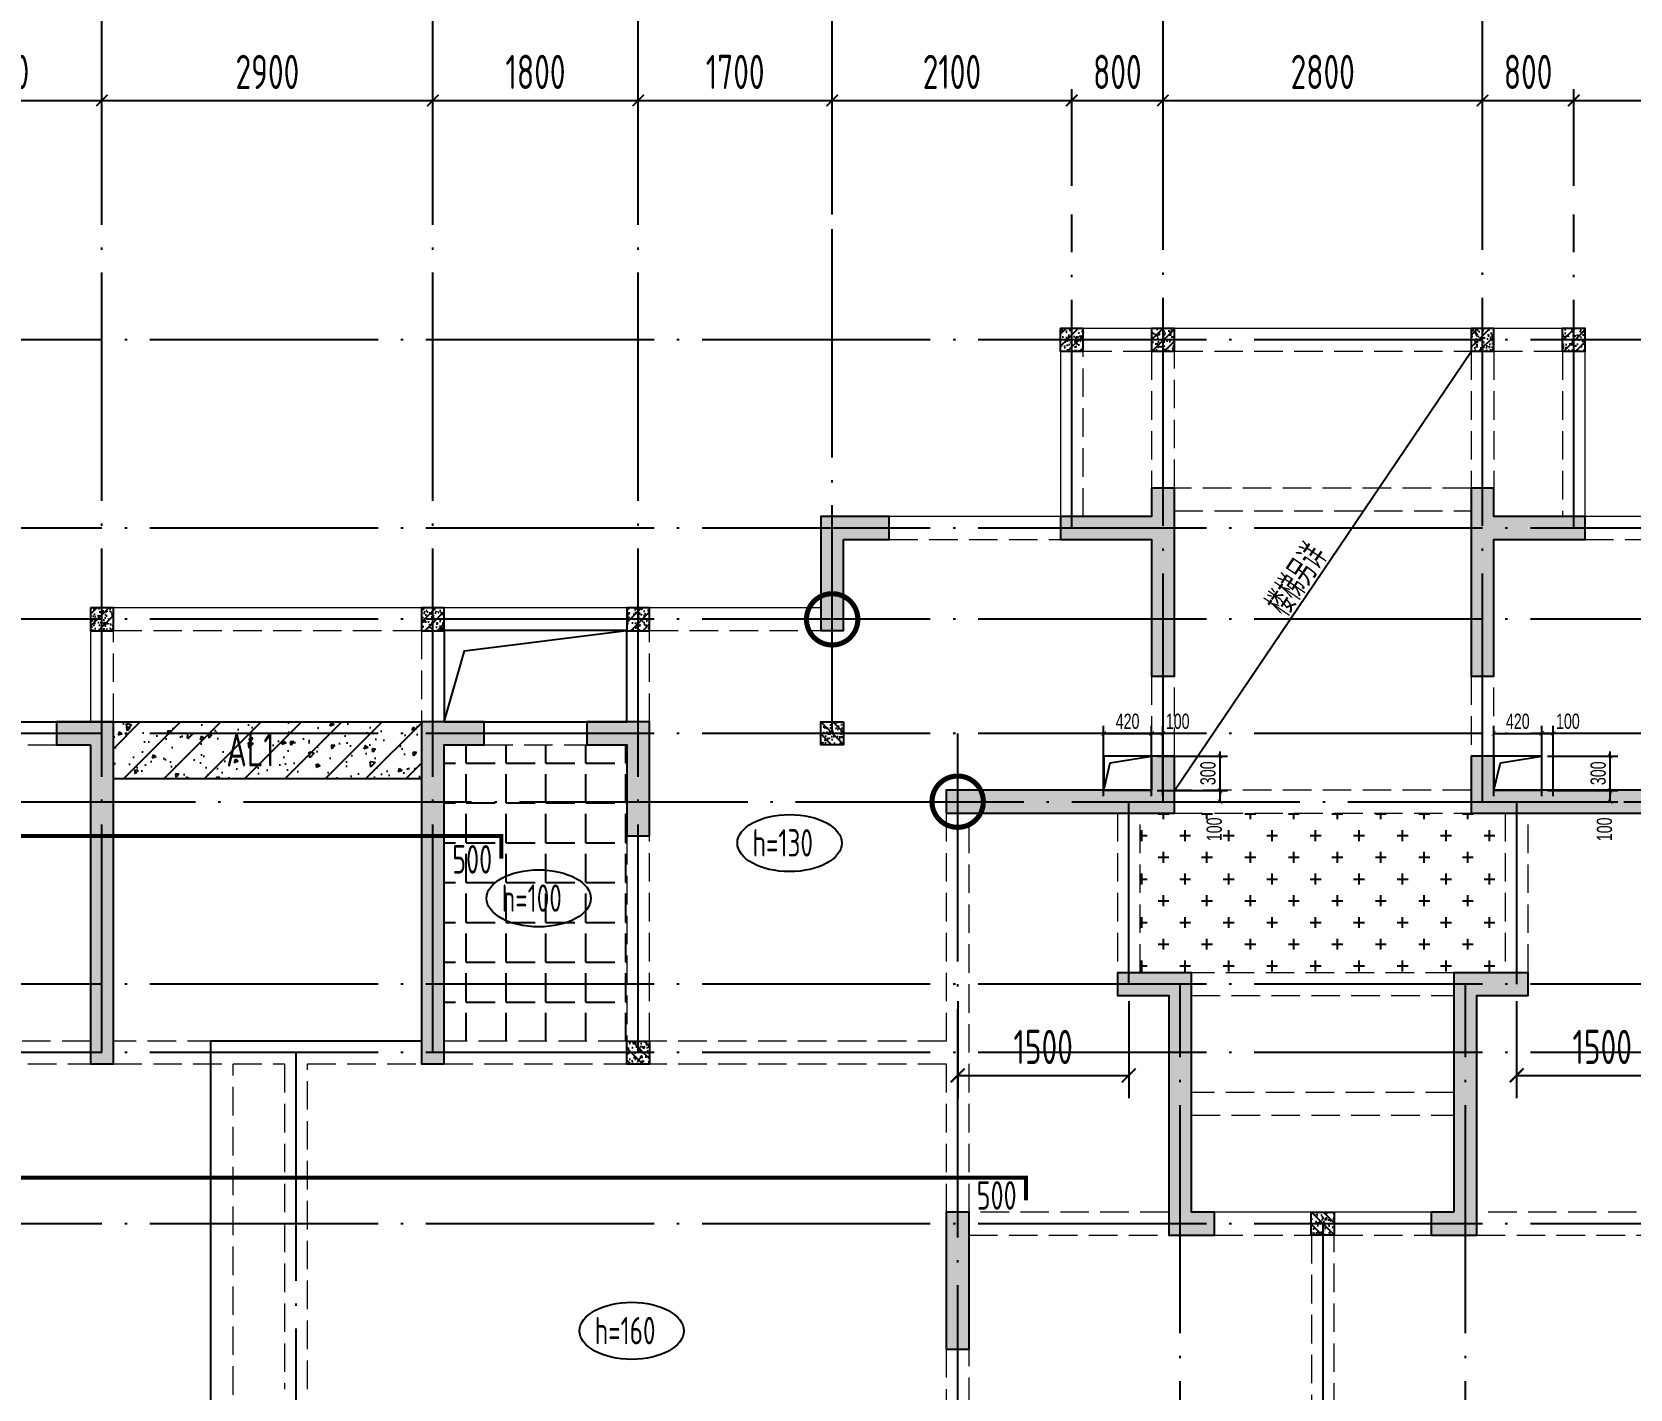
# Model space of a CAD drawing. Extents: x -812054 to 22247, y -644080 to 1003627.
# Drawn here: x -341274 to -327267, y -496056 to -484156 of the extents above; entities that cross this region are included whole.
import ezdxf
from ezdxf.enums import TextEntityAlignment as Align

# ---------------------------------------------------------------- set-up
doc = ezdxf.new("R2010")
doc.units = 0
doc.header["$LTSCALE"] = 1000
for name, pattern in [('DASH', [0.35, 0.25, -0.1]), ('DASHED', [0.75, 0.5, -0.25]), ('DOTE', [2.42, 2, -0.2, 0.02, -0.2])]:
    doc.linetypes.add(name, pattern=pattern)
doc.layers.get('0').update_dxf_attribs({"linetype": 'CONTINUOUS'})
doc.layers.get('DEFPOINTS').update_dxf_attribs({"linetype": 'CONTINUOUS'})
doc.layers.add('+公共字体', color=7, linetype='CONTINUOUS', lineweight=20)
for name, color, linetype in [('A-AXIS', 1, 'CONTINUOUS'), ('A-DOTE', 10, 'DOTE'), ('BEAM', 4, 'DASHED'), ('ROOF', 183, 'CONTINUOUS'), ('S-B板填充', 251, 'CONTINUOUS'), ('S-B板标注', 3, 'CONTINUOUS'), ('S-B板配筋', 6, 'CONTINUOUS'), ('S-B板配筋号', 7, 'CONTINUOUS'), ('S-C承台编号', 6, 'CONTINUOUS'), ('S-D洞口', 4, 'CONTINUOUS'), ('S-D洞口标注', 3, 'CONTINUOUS'), ('S-L主梁线', 4, 'DASH'), ('S-Q墙填充', 252, 'CONTINUOUS'), ('S-Q墙实线', 6, 'CONTINUOUS'), ('S-Q墙标注', 3, 'CONTINUOUS'), ('S-Y一般标注', 3, 'CONTINUOUS'), ('S-构造柱', 212, 'CONTINUOUS'), ('TEXT', 2, 'CONTINUOUS'), ('水平筋标注', 7, 'CONTINUOUS')]:
    doc.layers.add(name, color=color, linetype=linetype)
doc.styles.add('TSSD_DIMENSION', font='Tssdeng.shx', dxfattribs={"width": 0.7, "bigfont": 'tssdchn.shx'})
doc.styles.add('TSSD_REIN', font='tssdeng.shx', dxfattribs={"width": 0.7, "height": 300, "bigfont": 'tssdchn.shx'})
doc.styles.add('结构文字', font='zstxt.shx', dxfattribs={"width": 0.7, "bigfont": 'zshz.shx'})
doc.dimstyles.new('STRUCK', dxfattribs={"dimtxt": 400, "dimasz": 121, "dimexe": 200, "dimexo": 150, "dimgap": 115, "dimtad": 1, "dimdec": 0, "dimdsep": 46, "dimtxsty": '结构文字', "dimblk": 'ARCHTICK', "dimcen": 400, "dimclrd": 3, "dimclre": 3, "dimclrt": 7, "dimadec": 0, "dimazin": 0, "dimtfac": 1, "dimtdec": 0, "dimtix": 1, "dimtmove": 2, "dimatfit": 3, "dimldrblk": '_DIMX', "dimfxl": 1, "dimtolj": 1, "dimtzin": 0, "dimarcsym": 0})
doc.dimstyles.new('STRUCK30', dxfattribs={"dimscale": 0.33333, "dimtxt": 400, "dimasz": 121, "dimexe": 200, "dimexo": 150, "dimgap": 115, "dimtad": 1, "dimdec": 0, "dimdsep": 46, "dimtxsty": '结构文字', "dimblk": 'ARCHTICK', "dimcen": 400, "dimclrd": 3, "dimclre": 3, "dimclrt": 7, "dimadec": 0, "dimazin": 0, "dimtfac": 1, "dimtdec": 0, "dimtix": 1, "dimtmove": 2, "dimatfit": 3, "dimldrblk": '_DIMX', "dimfxl": 1, "dimtolj": 1, "dimtzin": 0, "dimarcsym": 0})
doc.dimstyles.new('TSSD_100_100', dxfattribs={"dimtxt": 300, "dimasz": 100, "dimexe": 100, "dimexo": 250, "dimgap": 100, "dimtad": 1, "dimdec": 0, "dimzin": 0, "dimdsep": 46, "dimtxsty": 'TSSD_DIMENSION', "dimblk": 'ARCHTICK', "dimcen": 0, "dimdle": 100, "dimclrt": 7, "dimadec": 0, "dimazin": 0, "dimtfac": 1, "dimtdec": 0, "dimtix": 1, "dimtmove": 2, "dimatfit": 3, "dimldrblk": 'ARCHTICK', "dimfxl": 1, "dimtolj": 1, "dimtzin": 0, "dimarcsym": 0})

# ---------------------------------------------------------------- blocks, each defined once
blk = doc.blocks.new('_ArchTick')
at = {"color": 0, "linetype": 'ByBlock', "const_width": 0.15}
blk.add_lwpolyline([(-0.5, -0.5), (0.5, 0.5)], dxfattribs=at)
blk = doc.blocks.new('*D148')
at = {"layer": 'DEFPOINTS', "color": 0, "transparency": 16777216}
for p in [(31400, 19250), (29600, 18250), (31400, 18250)]:
    blk.add_point(p, dxfattribs=at)
at = {"layer": 'S-Y一般标注', "color": 0, "lineweight": -2, "transparency": 16777216}
for p, q in [((29600, 18500), (29600, 19350)), ((31400, 18500), (31400, 19350)), ((29500, 19250), (31500, 19250))]:
    blk.add_line(p, q, dxfattribs=at)
at = {"layer": 'S-Y一般标注', "color": 0, "lineweight": -2, "transparency": 16777216, "xscale": 100, "yscale": 100, "zscale": 100, "rotation": 180}
blk.add_blockref('_ArchTick', (29600, 19250), dxfattribs=at)
at = {"layer": 'S-Y一般标注', "color": 0, "lineweight": -2, "transparency": 16777216, "xscale": 100, "yscale": 100, "zscale": 100}
blk.add_blockref('_ArchTick', (31400, 19250), dxfattribs=at)
at = {"layer": 'S-Y一般标注', "color": 7, "transparency": 16777216, "insert": (30500, 19500), "char_height": 300, "attachment_point": 5, "style": 'TSSD_DIMENSION'}
blk.add_mtext('\\A1;1800', dxfattribs=at)
blk = doc.blocks.new('*D149')
at = {"layer": 'DEFPOINTS', "color": 0, "transparency": 16777216}
for p in [(34300, 19250), (31400, 18250), (34300, 18250)]:
    blk.add_point(p, dxfattribs=at)
at = {"layer": 'S-Y一般标注', "color": 0, "lineweight": -2, "transparency": 16777216}
for p, q in [((31400, 18500), (31400, 19350)), ((34300, 18500), (34300, 19350)), ((31300, 19250), (34400, 19250))]:
    blk.add_line(p, q, dxfattribs=at)
at = {"layer": 'S-Y一般标注', "color": 0, "lineweight": -2, "transparency": 16777216, "xscale": 100, "yscale": 100, "zscale": 100, "rotation": 180}
blk.add_blockref('_ArchTick', (31400, 19250), dxfattribs=at)
at = {"layer": 'S-Y一般标注', "color": 0, "lineweight": -2, "transparency": 16777216, "xscale": 100, "yscale": 100, "zscale": 100}
blk.add_blockref('_ArchTick', (34300, 19250), dxfattribs=at)
at = {"layer": 'S-Y一般标注', "color": 7, "transparency": 16777216, "insert": (32850, 19500), "char_height": 300, "attachment_point": 5, "style": 'TSSD_DIMENSION'}
blk.add_mtext('\\A1;2900', dxfattribs=at)
blk = doc.blocks.new('*D150')
at = {"layer": 'DEFPOINTS', "color": 0, "transparency": 16777216}
for p in [(36100, 19250), (34300, 18250), (36100, 18250)]:
    blk.add_point(p, dxfattribs=at)
at = {"layer": 'S-Y一般标注', "color": 0, "lineweight": -2, "transparency": 16777216}
for p, q in [((34300, 18500), (34300, 19350)), ((36100, 18500), (36100, 19350)), ((34200, 19250), (36200, 19250))]:
    blk.add_line(p, q, dxfattribs=at)
at = {"layer": 'S-Y一般标注', "color": 0, "lineweight": -2, "transparency": 16777216, "xscale": 100, "yscale": 100, "zscale": 100, "rotation": 180}
blk.add_blockref('_ArchTick', (34300, 19250), dxfattribs=at)
at = {"layer": 'S-Y一般标注', "color": 0, "lineweight": -2, "transparency": 16777216, "xscale": 100, "yscale": 100, "zscale": 100}
blk.add_blockref('_ArchTick', (36100, 19250), dxfattribs=at)
at = {"layer": 'S-Y一般标注', "color": 7, "transparency": 16777216, "insert": (35200, 19500), "char_height": 300, "attachment_point": 5, "style": 'TSSD_DIMENSION'}
blk.add_mtext('\\A1;1800', dxfattribs=at)
blk = doc.blocks.new('*D151')
at = {"layer": 'DEFPOINTS', "color": 0, "transparency": 16777216}
for p in [(37800, 19250), (36100, 18250), (37800, 18250)]:
    blk.add_point(p, dxfattribs=at)
at = {"layer": 'S-Y一般标注', "color": 0, "lineweight": -2, "transparency": 16777216}
for p, q in [((36100, 18500), (36100, 19350)), ((37800, 18500), (37800, 19350)), ((36000, 19250), (37900, 19250))]:
    blk.add_line(p, q, dxfattribs=at)
at = {"layer": 'S-Y一般标注', "color": 0, "lineweight": -2, "transparency": 16777216, "xscale": 100, "yscale": 100, "zscale": 100, "rotation": 180}
blk.add_blockref('_ArchTick', (36100, 19250), dxfattribs=at)
at = {"layer": 'S-Y一般标注', "color": 0, "lineweight": -2, "transparency": 16777216, "xscale": 100, "yscale": 100, "zscale": 100}
blk.add_blockref('_ArchTick', (37800, 19250), dxfattribs=at)
at = {"layer": 'S-Y一般标注', "color": 7, "transparency": 16777216, "insert": (36950, 19500), "char_height": 300, "attachment_point": 5, "style": 'TSSD_DIMENSION'}
blk.add_mtext('\\A1;1700', dxfattribs=at)
blk = doc.blocks.new('*D152')
at = {"layer": 'DEFPOINTS', "color": 0, "transparency": 16777216}
for p in [(40700, 19250), (39900, 18250), (40700, 18250)]:
    blk.add_point(p, dxfattribs=at)
at = {"layer": 'S-Y一般标注', "color": 0, "lineweight": -2, "transparency": 16777216}
for p, q in [((39900, 18500), (39900, 19350)), ((40700, 18500), (40700, 19350)), ((39800, 19250), (40800, 19250))]:
    blk.add_line(p, q, dxfattribs=at)
at = {"layer": 'S-Y一般标注', "color": 0, "lineweight": -2, "transparency": 16777216, "xscale": 100, "yscale": 100, "zscale": 100, "rotation": 180}
blk.add_blockref('_ArchTick', (39900, 19250), dxfattribs=at)
at = {"layer": 'S-Y一般标注', "color": 0, "lineweight": -2, "transparency": 16777216, "xscale": 100, "yscale": 100, "zscale": 100}
blk.add_blockref('_ArchTick', (40700, 19250), dxfattribs=at)
at = {"layer": 'S-Y一般标注', "color": 7, "transparency": 16777216, "insert": (40300, 19500), "char_height": 300, "attachment_point": 5, "style": 'TSSD_DIMENSION'}
blk.add_mtext('\\A1;800', dxfattribs=at)
blk = doc.blocks.new('*D153')
at = {"layer": 'DEFPOINTS', "color": 0, "transparency": 16777216}
for p in [(43500, 19250), (40700, 18250), (43500, 18250)]:
    blk.add_point(p, dxfattribs=at)
at = {"layer": 'S-Y一般标注', "color": 0, "lineweight": -2, "transparency": 16777216}
for p, q in [((40700, 18500), (40700, 19350)), ((43500, 18500), (43500, 19350)), ((40600, 19250), (43600, 19250))]:
    blk.add_line(p, q, dxfattribs=at)
at = {"layer": 'S-Y一般标注', "color": 0, "lineweight": -2, "transparency": 16777216, "xscale": 100, "yscale": 100, "zscale": 100, "rotation": 180}
blk.add_blockref('_ArchTick', (40700, 19250), dxfattribs=at)
at = {"layer": 'S-Y一般标注', "color": 0, "lineweight": -2, "transparency": 16777216, "xscale": 100, "yscale": 100, "zscale": 100}
blk.add_blockref('_ArchTick', (43500, 19250), dxfattribs=at)
at = {"layer": 'S-Y一般标注', "color": 7, "transparency": 16777216, "insert": (42100, 19500), "char_height": 300, "attachment_point": 5, "style": 'TSSD_DIMENSION'}
blk.add_mtext('\\A1;2800', dxfattribs=at)
blk = doc.blocks.new('*D154')
at = {"layer": 'DEFPOINTS', "color": 0, "transparency": 16777216}
for p in [(46400, 19250), (44300, 18250), (46400, 18250)]:
    blk.add_point(p, dxfattribs=at)
at = {"layer": 'S-Y一般标注', "color": 0, "lineweight": -2, "transparency": 16777216}
for p, q in [((44300, 18500), (44300, 19350)), ((46400, 18500), (46400, 19350)), ((44200, 19250), (46500, 19250))]:
    blk.add_line(p, q, dxfattribs=at)
at = {"layer": 'S-Y一般标注', "color": 0, "lineweight": -2, "transparency": 16777216, "xscale": 100, "yscale": 100, "zscale": 100, "rotation": 180}
blk.add_blockref('_ArchTick', (44300, 19250), dxfattribs=at)
at = {"layer": 'S-Y一般标注', "color": 0, "lineweight": -2, "transparency": 16777216, "xscale": 100, "yscale": 100, "zscale": 100}
blk.add_blockref('_ArchTick', (46400, 19250), dxfattribs=at)
at = {"layer": 'S-Y一般标注', "color": 7, "transparency": 16777216, "insert": (45742, 19500), "char_height": 300, "attachment_point": 5, "style": 'TSSD_DIMENSION'}
blk.add_mtext('\\A1;2100', dxfattribs=at)
blk = doc.blocks.new('*D172')
at = {"layer": 'DEFPOINTS', "color": 0, "transparency": 16777216}
for p in [(39900, 19250), (37800, 18250), (39900, 18250)]:
    blk.add_point(p, dxfattribs=at)
at = {"layer": 'S-Y一般标注', "color": 0, "lineweight": -2, "transparency": 16777216}
for p, q in [((37800, 18500), (37800, 19350)), ((39900, 18500), (39900, 19350)), ((37700, 19250), (40000, 19250))]:
    blk.add_line(p, q, dxfattribs=at)
at = {"layer": 'S-Y一般标注', "color": 0, "lineweight": -2, "transparency": 16777216, "xscale": 100, "yscale": 100, "zscale": 100, "rotation": 180}
blk.add_blockref('_ArchTick', (37800, 19250), dxfattribs=at)
at = {"layer": 'S-Y一般标注', "color": 0, "lineweight": -2, "transparency": 16777216, "xscale": 100, "yscale": 100, "zscale": 100}
blk.add_blockref('_ArchTick', (39900, 19250), dxfattribs=at)
at = {"layer": 'S-Y一般标注', "color": 7, "transparency": 16777216, "insert": (38850, 19500), "char_height": 300, "attachment_point": 5, "style": 'TSSD_DIMENSION'}
blk.add_mtext('\\A1;2100', dxfattribs=at)
blk = doc.blocks.new('*D173')
at = {"layer": 'DEFPOINTS', "color": 0, "transparency": 16777216}
for p in [(44300, 19250), (43500, 18250), (44300, 18250)]:
    blk.add_point(p, dxfattribs=at)
at = {"layer": 'S-Y一般标注', "color": 0, "lineweight": -2, "transparency": 16777216}
for p, q in [((43500, 18500), (43500, 19350)), ((44300, 18500), (44300, 19350)), ((43400, 19250), (44400, 19250))]:
    blk.add_line(p, q, dxfattribs=at)
at = {"layer": 'S-Y一般标注', "color": 0, "lineweight": -2, "transparency": 16777216, "xscale": 100, "yscale": 100, "zscale": 100, "rotation": 180}
blk.add_blockref('_ArchTick', (43500, 19250), dxfattribs=at)
at = {"layer": 'S-Y一般标注', "color": 0, "lineweight": -2, "transparency": 16777216, "xscale": 100, "yscale": 100, "zscale": 100}
blk.add_blockref('_ArchTick', (44300, 19250), dxfattribs=at)
at = {"layer": 'S-Y一般标注', "color": 7, "transparency": 16777216, "insert": (43900, 19500), "char_height": 300, "attachment_point": 5, "style": 'TSSD_DIMENSION'}
blk.add_mtext('\\A1;800', dxfattribs=at)
blk = doc.blocks.new('20210803.22403995')
at = {"layer": '+公共字体', "color": 2, "const_width": 45}
for points in [[(-831038, -168387, 1), (-831038, -167937, 1), (-831038, -168387, -1)], [(-829938, -169986, 1), (-829938, -169536, 1), (-829938, -169986, -1)]]:
    blk.add_lwpolyline(points, format="xyb", dxfattribs=at)
blk = doc.blocks.new('*D278')
at = {"layer": 'DEFPOINTS', "color": 0, "transparency": 16777216}
for p in [(-168339, -56615), (-167739, -56615), (-168339, -56915)]:
    blk.add_point(p, dxfattribs=at)
at = {"layer": 'S-D洞口标注', "color": 3, "lineweight": -2, "transparency": 16777216}
for p, q in [((-167739, -56615), (-167739, -56574)), ((-168289, -56615), (-167672, -56615)), ((-167739, -56915), (-167739, -56615)), ((-168289, -56915), (-167672, -56915)), ((-167739, -56915), (-167739, -56955))]:
    blk.add_line(p, q, dxfattribs=at)
at = {"layer": 'S-D洞口标注', "color": 3, "lineweight": -2, "transparency": 16777216, "xscale": 40.33293, "yscale": 40.33293, "zscale": 40.33293}
for p, rotation in [((-167739, -56615), 270), ((-167739, -56915), 90)]:
    blk.add_blockref('_ArchTick', p, dxfattribs=dict(at, rotation=rotation))
at = {"layer": 'S-D洞口标注', "color": 7, "transparency": 16777216, "insert": (-167844, -56765), "char_height": 133.3, "attachment_point": 5, "rotation": 90, "style": '结构文字'}
blk.add_mtext('\\A1;300', dxfattribs=at)
blk = doc.blocks.new('_DIMX')
blk.add_line((-150, 0), (150, 0))
at = {"const_width": 50}
blk.add_lwpolyline([(-70, -70), (70, 70)], dxfattribs=at)
blk = doc.blocks.new('*D279')
at = {"layer": 'DEFPOINTS', "color": 0, "transparency": 16777216}
for p in [(-168339, -56415), (-168759, -57015), (-168339, -57015)]:
    blk.add_point(p, dxfattribs=at)
at = {"layer": 'S-D洞口标注', "color": 3, "lineweight": -2, "transparency": 16777216}
for p, q in [((-168759, -56965), (-168759, -56349)), ((-168759, -56415), (-168339, -56415)), ((-168339, -56965), (-168339, -56349))]:
    blk.add_line(p, q, dxfattribs=at)
at = {"layer": 'S-D洞口标注', "color": 3, "lineweight": -2, "transparency": 16777216, "xscale": 40.33293, "yscale": 40.33293, "zscale": 40.33293, "rotation": 180}
blk.add_blockref('_ArchTick', (-168759, -56415), dxfattribs=at)
at = {"layer": 'S-D洞口标注', "color": 3, "lineweight": -2, "transparency": 16777216, "xscale": 40.33293, "yscale": 40.33293, "zscale": 40.33293}
blk.add_blockref('_ArchTick', (-168339, -56415), dxfattribs=at)
at = {"layer": 'S-D洞口标注', "color": 7, "transparency": 16777216, "insert": (-168549, -56310), "char_height": 133.3, "attachment_point": 5, "style": '结构文字'}
blk.add_mtext('\\A1;420', dxfattribs=at)
blk = doc.blocks.new('*D280')
at = {"layer": 'DEFPOINTS', "color": 0, "transparency": 16777216}
for p in [(-168239, -56415), (-168339, -57015), (-168239, -57015)]:
    blk.add_point(p, dxfattribs=at)
at = {"layer": 'S-D洞口标注', "color": 3, "lineweight": -2, "transparency": 16777216}
for p, q in [((-168339, -56965), (-168339, -56349)), ((-168339, -56415), (-168239, -56415)), ((-168239, -56965), (-168239, -56349))]:
    blk.add_line(p, q, dxfattribs=at)
at = {"layer": 'S-D洞口标注', "color": 3, "lineweight": -2, "transparency": 16777216, "xscale": 40.33293, "yscale": 40.33293, "zscale": 40.33293, "rotation": 180}
blk.add_blockref('_ArchTick', (-168339, -56415), dxfattribs=at)
at = {"layer": 'S-D洞口标注', "color": 3, "lineweight": -2, "transparency": 16777216, "xscale": 40.33293, "yscale": 40.33293, "zscale": 40.33293}
blk.add_blockref('_ArchTick', (-168239, -56415), dxfattribs=at)
at = {"layer": 'S-D洞口标注', "color": 7, "transparency": 16777216, "insert": (-168110, -56310), "char_height": 133.3, "attachment_point": 5, "style": '结构文字'}
blk.add_mtext('\\A1;100', dxfattribs=at)
blk = doc.blocks.new('*D281')
at = {"layer": 'DEFPOINTS', "color": 0, "transparency": 16777216}
for p in [(-168339, -56915), (-167739, -56915), (-168339, -57015)]:
    blk.add_point(p, dxfattribs=at)
at = {"layer": 'S-D洞口标注', "color": 3, "lineweight": -2, "transparency": 16777216}
for p, q in [((-168289, -56915), (-167672, -56915)), ((-167739, -57015), (-167739, -56915)), ((-168289, -57015), (-167672, -57015))]:
    blk.add_line(p, q, dxfattribs=at)
at = {"layer": 'S-D洞口标注', "color": 3, "lineweight": -2, "transparency": 16777216, "xscale": 40.33293, "yscale": 40.33293, "zscale": 40.33293}
for p, rotation in [((-167739, -56915), 90), ((-167739, -57015), 270)]:
    blk.add_blockref('_ArchTick', p, dxfattribs=dict(at, rotation=rotation))
at = {"layer": 'S-D洞口标注', "color": 7, "transparency": 16777216, "insert": (-167789, -57257), "char_height": 133.3, "attachment_point": 5, "rotation": 90, "style": '结构文字'}
blk.add_mtext('\\A1;100', dxfattribs=at)
blk = doc.blocks.new('*D282')
at = {"layer": 'DEFPOINTS', "color": 0, "transparency": 16777216}
for p in [(-171759, -56615), (-171159, -56615), (-171759, -56915)]:
    blk.add_point(p, dxfattribs=at)
at = {"layer": 'S-D洞口标注', "color": 3, "lineweight": -2, "transparency": 16777216}
for p, q in [((-171159, -56615), (-171159, -56574)), ((-171709, -56615), (-171092, -56615)), ((-171159, -56915), (-171159, -56615)), ((-171709, -56915), (-171092, -56915)), ((-171159, -56915), (-171159, -56955))]:
    blk.add_line(p, q, dxfattribs=at)
at = {"layer": 'S-D洞口标注', "color": 3, "lineweight": -2, "transparency": 16777216, "xscale": 40.33293, "yscale": 40.33293, "zscale": 40.33293}
for p, rotation in [((-171159, -56615), 270), ((-171159, -56915), 90)]:
    blk.add_blockref('_ArchTick', p, dxfattribs=dict(at, rotation=rotation))
at = {"layer": 'S-D洞口标注', "color": 7, "transparency": 16777216, "insert": (-171264, -56765), "char_height": 133.3, "attachment_point": 5, "rotation": 90, "style": '结构文字'}
blk.add_mtext('\\A1;300', dxfattribs=at)
blk = doc.blocks.new('*D283')
at = {"layer": 'DEFPOINTS', "color": 0, "transparency": 16777216}
for p in [(-171759, -56415), (-172179, -57015), (-171759, -57015)]:
    blk.add_point(p, dxfattribs=at)
at = {"layer": 'S-D洞口标注', "color": 3, "lineweight": -2, "transparency": 16777216}
for p, q in [((-172179, -56965), (-172179, -56349)), ((-172179, -56415), (-171759, -56415)), ((-171759, -56965), (-171759, -56349))]:
    blk.add_line(p, q, dxfattribs=at)
at = {"layer": 'S-D洞口标注', "color": 3, "lineweight": -2, "transparency": 16777216, "xscale": 40.33293, "yscale": 40.33293, "zscale": 40.33293, "rotation": 180}
blk.add_blockref('_ArchTick', (-172179, -56415), dxfattribs=at)
at = {"layer": 'S-D洞口标注', "color": 3, "lineweight": -2, "transparency": 16777216, "xscale": 40.33293, "yscale": 40.33293, "zscale": 40.33293}
blk.add_blockref('_ArchTick', (-171759, -56415), dxfattribs=at)
at = {"layer": 'S-D洞口标注', "color": 7, "transparency": 16777216, "insert": (-171969, -56310), "char_height": 133.3, "attachment_point": 5, "style": '结构文字'}
blk.add_mtext('\\A1;420', dxfattribs=at)
blk = doc.blocks.new('*D284')
at = {"layer": 'DEFPOINTS', "color": 0, "transparency": 16777216}
for p in [(-171659, -56415), (-171759, -57015), (-171659, -57015)]:
    blk.add_point(p, dxfattribs=at)
at = {"layer": 'S-D洞口标注', "color": 3, "lineweight": -2, "transparency": 16777216}
for p, q in [((-171759, -56965), (-171759, -56349)), ((-171759, -56415), (-171659, -56415)), ((-171659, -56965), (-171659, -56349))]:
    blk.add_line(p, q, dxfattribs=at)
at = {"layer": 'S-D洞口标注', "color": 3, "lineweight": -2, "transparency": 16777216, "xscale": 40.33293, "yscale": 40.33293, "zscale": 40.33293, "rotation": 180}
blk.add_blockref('_ArchTick', (-171759, -56415), dxfattribs=at)
at = {"layer": 'S-D洞口标注', "color": 3, "lineweight": -2, "transparency": 16777216, "xscale": 40.33293, "yscale": 40.33293, "zscale": 40.33293}
blk.add_blockref('_ArchTick', (-171659, -56415), dxfattribs=at)
at = {"layer": 'S-D洞口标注', "color": 7, "transparency": 16777216, "insert": (-171530, -56310), "char_height": 133.3, "attachment_point": 5, "style": '结构文字'}
blk.add_mtext('\\A1;100', dxfattribs=at)
blk = doc.blocks.new('*D285')
at = {"layer": 'DEFPOINTS', "color": 0, "transparency": 16777216}
for p in [(-171759, -56915), (-171159, -56915), (-171759, -57015)]:
    blk.add_point(p, dxfattribs=at)
at = {"layer": 'S-D洞口标注', "color": 3, "lineweight": -2, "transparency": 16777216}
for p, q in [((-171709, -56915), (-171092, -56915)), ((-171159, -57015), (-171159, -56915)), ((-171709, -57015), (-171092, -57015))]:
    blk.add_line(p, q, dxfattribs=at)
at = {"layer": 'S-D洞口标注', "color": 3, "lineweight": -2, "transparency": 16777216, "xscale": 40.33293, "yscale": 40.33293, "zscale": 40.33293}
for p, rotation in [((-171159, -56915), 90), ((-171159, -57015), 270)]:
    blk.add_blockref('_ArchTick', p, dxfattribs=dict(at, rotation=rotation))
at = {"layer": 'S-D洞口标注', "color": 7, "transparency": 16777216, "insert": (-171209, -57257), "char_height": 133.3, "attachment_point": 5, "rotation": 90, "style": '结构文字'}
blk.add_mtext('\\A1;100', dxfattribs=at)
blk = doc.blocks.new('20210807.15312078')
at = {"layer": 'S-Q墙填充'}
h = blk.add_hatch(color=252, dxfattribs=at)
h.dxf.hatch_style = 1
h.paths.add_polyline_path([(97216, 67840), (97216, 68190), (97016, 68190), (97016, 67940), (96216, 67940), (96216, 67740), (97016, 67740), (97016, 66540), (97216, 66540)])
h = blk.add_hatch(color=252, dxfattribs=at)
h.dxf.hatch_style = 1
h.paths.add_polyline_path([(99816, 67840), (99816, 66540), (100016, 66540), (100016, 67740), (100815, 67740), (100815, 67940), (100016, 67940), (100016, 68190), (99816, 68190)])
h = blk.add_hatch(color=252, dxfattribs=at)
h.dxf.hatch_style = 1
h.paths.add_polyline_path([(94316, 67740), (94716, 67740), (94716, 67940), (94116, 67940), (94116, 66940), (94316, 66940)])
h = blk.add_hatch(color=252, dxfattribs=at)
h.dxf.hatch_style = 1
h.paths.add_polyline_path([(87716, 65940), (87716, 63140), (87916, 63140), (87916, 66140), (87416, 66140), (87416, 65940)])
h = blk.add_hatch(color=252, dxfattribs=at)
h.dxf.hatch_style = 1
h.paths.add_polyline_path([(90616, 66140), (90616, 63140), (90816, 63140), (90816, 65940), (91166, 65940), (91166, 66140)])
h = blk.add_hatch(color=252, dxfattribs=at)
h.dxf.hatch_style = 1
h.paths.add_polyline_path([(92066, 65940), (92416, 65940), (92416, 65140), (92616, 65140), (92616, 66140), (92066, 66140)])
h = blk.add_hatch(color=252, dxfattribs=at)
h.dxf.hatch_style = 1
h.paths.add_polyline_path([(95216, 65340), (96816, 65340), (97216, 65340), (97216, 65840), (97016, 65840), (97016, 65540), (96816, 65540), (95216, 65540)])
h = blk.add_hatch(color=252, dxfattribs=at)
h.dxf.hatch_style = 1
h.paths.add_polyline_path([(100016, 65540), (100016, 65840), (99816, 65840), (99816, 65340), (100216, 65340), (101816, 65340), (101816, 65540), (100216, 65540)])
h = blk.add_hatch(color=252, dxfattribs=at)
h.dxf.hatch_style = 1
h.paths.add_polyline_path([(97366, 63940), (96716, 63940), (96716, 63740), (97166, 63740), (97166, 61640), (97566, 61640), (97566, 61840), (97366, 61840)])
h = blk.add_hatch(color=252, dxfattribs=at)
h.dxf.hatch_style = 1
h.paths.add_polyline_path([(99666, 61840), (99466, 61840), (99466, 61640), (99866, 61640), (99866, 63740), (100316, 63740), (100316, 63940), (99666, 63940)])
h = blk.add_hatch(color=252, dxfattribs=at)
h.dxf.hatch_style = 1
h.paths.add_polyline_path([(95416, 60640), (95416, 61840), (95216, 61840), (95216, 60640)])
at = {"layer": 'S-D洞口', "color": 5}
blk.add_lwpolyline([(90816, 66140), (92416, 66140), (92416, 66940), (90816, 66940), (90816, 66140), (90993, 66762), (92416, 66940)], dxfattribs=at)
at = {"layer": 'S-L主梁线', "linetype": 'ByBlock', "lineweight": 18}
for p, q in [((96216, 69590), (96216, 67940)), ((97116, 69590), (96216, 69590)), ((99916, 69590), (97116, 69590)), ((100816, 69590), (99916, 69590)), ((100816, 67940), (100816, 69590)), ((96216, 67940), (94716, 67940)), ((102316, 67940), (100816, 67940)), ((87716, 67140), (87716, 66140)), ((90716, 67140), (87716, 67140)), ((92516, 67140), (90716, 67140)), ((94116, 67140), (92516, 67140)), ((90816, 66940), (92416, 66940)), ((90816, 66140), (90816, 66940)), ((92416, 66940), (92416, 66140)), ((87416, 66140), (86016, 66140)), ((92066, 66140), (91166, 66140)), ((98516, 61840), (97566, 61840)), ((99466, 61840), (98516, 61840))]:
    blk.add_line(p, q, dxfattribs=at)
at = {"layer": 'S-L主梁线', "linetype": 'DASH', "lineweight": 18}
for p, q in [((96416, 69390), (97016, 69390)), ((96416, 67940), (96416, 69390)), ((97016, 69390), (97016, 68190)), ((97216, 69390), (99816, 69390)), ((97216, 68190), (97216, 69390)), ((99816, 69390), (99816, 68190)), ((100015, 69390), (100016, 68190)), ((100016, 69390), (100616, 69390)), ((100616, 69390), (100616, 67940)), ((99815, 68190), (97216, 68190)), ((97216, 67990), (99816, 67990)), ((94716, 67740), (96216, 67740)), ((100815, 67740), (102316, 67740)), ((87916, 66940), (90616, 66940)), ((87916, 66140), (87916, 66940)), ((90616, 66940), (90616, 66140)), ((92616, 66940), (94116, 66940)), ((92616, 66140), (92616, 66940)), ((97016, 66540), (97016, 65840)), ((97216, 65840), (97216, 66540)), ((99816, 66540), (99816, 65840)), ((100016, 65840), (100016, 66540)), ((86116, 65940), (87416, 65940)), ((91166, 65940), (92066, 65940)), ((99816, 65540), (97216, 65540)), ((95216, 65340), (95216, 63340)), ((95416, 63240), (95416, 65340)), ((96716, 65340), (96716, 63940)), ((96916, 63940), (96916, 65340)), ((97216, 65340), (99816, 65340)), ((100116, 65340), (100116, 63940)), ((100316, 63940), (100316, 65340)), ((92416, 65140), (92416, 63340)), ((92616, 63340), (92616, 65140)), ((99666, 63940), (97366, 63940)), ((97366, 63740), (99666, 63740)), ((87716, 63340), (86116, 63340)), ((89516, 63340), (87916, 63340)), ((90616, 63340), (89516, 63340)), ((92416, 63340), (90816, 63340)), ((95216, 63340), (92616, 63340)), ((95416, 61840), (95416, 63240)), ((86116, 63140), (87716, 63140)), ((87916, 63140), (89416, 63140)), ((89416, 63140), (89416, 60290)), ((89616, 63140), (90616, 63140)), ((89616, 60290), (89616, 63140)), ((90816, 63140), (92516, 63140)), ((92516, 63140), (95216, 63140)), ((95216, 63140), (95216, 61840)), ((99666, 62890), (97366, 62890)), ((97366, 62690), (99666, 62690)), ((97166, 61840), (95416, 61840)), ((101616, 61840), (99866, 61840)), ((95416, 61640), (97166, 61640)), ((97566, 61640), (98416, 61640)), ((98416, 61640), (98416, 57640)), ((98616, 57640), (98616, 61640)), ((98616, 61640), (99466, 61640)), ((99866, 61640), (101616, 61640)), ((95216, 60640), (95216, 59090)), ((95416, 59090), (95416, 60640))]:
    blk.add_line(p, q, dxfattribs=at)
for points in [[(88766, 58839), (88766, 63139)], [(88966, 58839), (88966, 63139)]]:
    blk.add_lwpolyline(points, dxfattribs=at)
at = {"layer": 'S-Q墙实线'}
blk.add_lwpolyline([(97216, 67840), (97216, 68190), (97016, 68190), (97016, 67940), (96216, 67940), (96216, 67740), (97016, 67740), (97016, 66540), (97216, 66540), (97216, 67840)], dxfattribs=at)
for points in [[(99816, 67840), (99816, 66540), (100016, 66540), (100016, 67740), (100815, 67740), (100815, 67940), (100016, 67940), (100016, 68190), (99816, 68190)], [(94316, 67740), (94716, 67740), (94716, 67940), (94116, 67940), (94116, 66940), (94316, 66940)], [(87716, 65940), (87716, 63140), (87916, 63140), (87916, 66140), (87416, 66140), (87416, 65940)], [(90616, 66140), (90616, 63140), (90816, 63140), (90816, 65940), (91166, 65940), (91166, 66140)], [(92066, 65940), (92416, 65940), (92416, 65140), (92616, 65140), (92616, 66140), (92066, 66140)], [(95216, 65340), (96816, 65340), (97216, 65340), (97216, 65840), (97016, 65840), (97016, 65540), (96816, 65540), (95216, 65540)], [(100016, 65540), (100016, 65840), (99816, 65840), (99816, 65340), (100216, 65340), (101816, 65340), (101816, 65540), (100216, 65540)], [(97366, 63940), (96716, 63940), (96716, 63740), (97166, 63740), (97166, 61640), (97566, 61640), (97566, 61840), (97366, 61840)], [(99666, 61840), (99466, 61840), (99466, 61640), (99866, 61640), (99866, 63740), (100316, 63740), (100316, 63940), (99666, 63940)], [(95416, 60640), (95416, 61840), (95216, 61840), (95216, 60640)]]:
    blk.add_lwpolyline(points, close=True, dxfattribs=at)
blk = doc.blocks.new('20210730.02141516')
at = {"layer": 'S-构造柱'}
h = blk.add_hatch(dxfattribs=at)
h.set_pattern_fill('ARMORED', color=256, scale=15, angle=-90, style=0)
h.set_pattern_definition([(320, (-154189.41, 3278673.45), (-9.4128202, -107.5890274), [11.25, -123.75]), (265, (-154189.41, 3278673.45), (112.82882, 20.8127), [9, -99]), (10.4514, (-154190.19, 3278664.49), (103.4159313, -86.7764073), [9.5610285, -105.1713168]), (316.1842, (-154159.41, 3278673.45), (-24.827852, -160.0861573), [16.875, -185.625]), (6.6356, (-154161.48, 3278660.11), (146.117681, -140.199406), [14.341543, -157.75695]), (261.1842, (-154159.41, 3278673.45), (146.11779, -140.199292), [13.5, -148.5]), (291, (-154166.91, 3278658.45), (-60.3928336, -89.5360578), [11.25, -123.75]), (236, (-154166.91, 3278658.45), (108.7725068, -36.4972998), [9, -99]), (341.4514, (-154171.94, 3278650.99), (48.3795745, -126.0333943), [9.5610285, -105.1713168]), (307.5, (-154189.41, 3278673.454), (49.93407807, -1.8239783), [0, -97.8, 0, -100.5, 0, -99.375]), (277.5, (-154189.41, 3278673.454), (59.1617568, -39.4604306), [0, -57.3, 0, -95.55, 0, -37.875]), (237.5, (-154189.41, 3278706.904), (-3.38323076, -80.07336543), [0, -37.5, 0, -117, 0, -155.25]), (227.5, (-154189.41, 3278721.904), (15.0157473, -87.4779254), [0, -48.75, 0, -77.7, 0, -110.25]), (315, (-154189.41, 3278673.454), (53.0330086, 53.0330086), [])])
h.paths.add_polyline_path([(200, 200), (200, 0), (0, 0), (0, 200)])
blk.add_lwpolyline([(200, 200), (200, 0), (0, 0), (0, 200)], close=True, dxfattribs=at)
blk = doc.blocks.new('*D316')
at = {"layer": 'DEFPOINTS', "color": 0, "transparency": 16777216}
for p in [(-180458, 207289), (-178959, 207289), (-178959, 206489)]:
    blk.add_point(p, dxfattribs=at)
at = {"layer": 'S-Q墙标注', "color": 3, "lineweight": -2, "transparency": 16777216}
for p, q in [((-180458, 207139), (-180458, 206289)), ((-178959, 207139), (-178959, 206289)), ((-180458, 206489), (-178959, 206489))]:
    blk.add_line(p, q, dxfattribs=at)
at = {"layer": 'S-Q墙标注', "color": 3, "lineweight": -2, "transparency": 16777216, "xscale": 121, "yscale": 121, "zscale": 121, "rotation": 180}
blk.add_blockref('_ArchTick', (-180458, 206489), dxfattribs=at)
at = {"layer": 'S-Q墙标注', "color": 3, "lineweight": -2, "transparency": 16777216, "xscale": 121, "yscale": 121, "zscale": 121}
blk.add_blockref('_ArchTick', (-178959, 206489), dxfattribs=at)
at = {"layer": 'S-Q墙标注', "color": 7, "transparency": 16777216, "insert": (-179709, 206739), "char_height": 300, "attachment_point": 5, "style": 'TSSD_REIN'}
blk.add_mtext('\\A1;1500', dxfattribs=at)
blk = doc.blocks.new('*D317')
at = {"layer": 'DEFPOINTS', "color": 0, "transparency": 16777216}
for p in [(-175559, 207289), (-174059, 207289), (-174059, 206489)]:
    blk.add_point(p, dxfattribs=at)
at = {"layer": 'S-Q墙标注', "color": 3, "lineweight": -2, "transparency": 16777216}
for p, q in [((-175559, 207139), (-175559, 206289)), ((-174059, 207139), (-174059, 206289)), ((-175559, 206489), (-174059, 206489))]:
    blk.add_line(p, q, dxfattribs=at)
at = {"layer": 'S-Q墙标注', "color": 3, "lineweight": -2, "transparency": 16777216, "xscale": 121, "yscale": 121, "zscale": 121, "rotation": 180}
blk.add_blockref('_ArchTick', (-175559, 206489), dxfattribs=at)
at = {"layer": 'S-Q墙标注', "color": 3, "lineweight": -2, "transparency": 16777216, "xscale": 121, "yscale": 121, "zscale": 121}
blk.add_blockref('_ArchTick', (-174059, 206489), dxfattribs=at)
at = {"layer": 'S-Q墙标注', "color": 7, "transparency": 16777216, "insert": (-174809, 206739), "char_height": 300, "attachment_point": 5, "style": 'TSSD_REIN'}
blk.add_mtext('\\A1;1500', dxfattribs=at)
blk = doc.blocks.new('20210726.16395156')
at = {"layer": 'A-AXIS'}
for p, q in [((31400, 18249.9), (31400, 21049.9)), ((34300, 18249.9), (34300, 21049.9)), ((36100, 18249.9), (36100, 21049.9)), ((37800, 18249.9), (37800, 21049.9)), ((40700, 18249.9), (40700, 21049.9)), ((43500, 18249.9), (43500, 21049.9))]:
    blk.add_line(p, q, dxfattribs=at)
at = {"layer": 'A-DOTE'}
for p, q in [((31400, 10900), (31400, 18249.9)), ((34300, 10900), (34300, 18249.9)), ((36100, 10900), (36100, 18249.9)), ((37800, 13700), (37800, 18249.9)), ((39900, 15500), (39900, 18249.9)), ((40700, 13100.3), (40700, 18249.9)), ((43500, 13100.3), (43500, 18249.9)), ((44300, 15500), (44300, 18249.9)), ((55600, 17150), (3600, 17150)), ((55600, 15500), (3600, 15500)), ((55600, 14700), (3600, 14700)), ((55600, 13700), (3600, 13700)), ((38900.2, 13700), (38900, 3600)), ((3600, 13100.3), (55600, 13100.3)), ((40400, 11500), (40400, 13100)), ((43800, 11500), (43800, 13100)), ((55600, 11500), (3600, 11500)), ((40850, 3600.2), (40850, 11500)), ((43350, 3600.2), (43350, 11500)), ((55600, 10900), (3600, 10900)), ((33100, 10900), (33100, 3600)), ((55600, 9400), (3600, 9400)), ((42100, 9400), (42100, 3600))]:
    blk.add_line(p, q, dxfattribs=at)
at = {"layer": 'S-Y一般标注'}
for base, p1, p2, picture, middle in [((31400, 19249.9), (29600, 18249.9), (31400, 18249.9), '*D148', (30500, 19499.9)), ((34300, 19249.9), (31400, 18249.9), (34300, 18249.9), '*D149', (32850, 19499.9)), ((36100, 19249.9), (34300, 18249.9), (36100, 18249.9), '*D150', (35200, 19499.9)), ((37800, 19249.9), (36100, 18249.9), (37800, 18249.9), '*D151', (36950, 19499.9)), ((39900, 19249.9), (37800, 18249.9), (39900, 18249.9), '*D172', (38850, 19499.9)), ((40700, 19249.9), (39900, 18249.9), (40700, 18249.9), '*D152', (40300, 19499.9)), ((43500, 19249.9), (40700, 18249.9), (43500, 18249.9), '*D153', (42100, 19499.9)), ((44300, 19249.9), (43500, 18249.9), (44300, 18249.9), '*D173', (43900, 19499.9))]:
    dim = blk.add_linear_dim(base=base, p1=p1, p2=p2, dimstyle='TSSD_100_100', dxfattribs=at)
    dim.commit()
    dim.dimension.update_dxf_attribs({"geometry": picture, "text_midpoint": middle})
dim = blk.add_linear_dim(base=(46400, 19249.9), p1=(44300, 18249.9), p2=(46400, 18249.9), dimstyle='TSSD_100_100', dxfattribs=at)
dim.commit()
dim.dimension.update_dxf_attribs({"geometry": '*D154', "text_midpoint": (45741.9, 19499.9), "dimtype": 160})
blk = doc.blocks.new('20210807.16180653')
at = {"layer": 'S-D洞口', "color": 5}
for points in [[(85935.8, 57292.6), (86355.8, 57292.6), (86355.8, 57592.6), (85935.8, 57592.6), (85935.8, 57292.6), (85994.1, 57534.2), (86355.8, 57592.6)], [(89355.8, 57292.6), (89775.8, 57292.6), (89775.8, 57592.6), (89355.8, 57592.6), (89355.8, 57292.6), (89414.1, 57534.2), (89775.8, 57592.6)]]:
    blk.add_lwpolyline(points, dxfattribs=at)
at = {"layer": 'S-D洞口标注'}
for base, p1, p2, picture, middle in [((86355.8, 57792), (85935.8, 57192), (86355.8, 57192.6), '*D283', (86145.8, 57897)), ((89775.8, 57792), (89355.8, 57192), (89775.8, 57192.6), '*D279', (89565.8, 57897))]:
    dim = blk.add_linear_dim(base=base, p1=p1, p2=p2, dimstyle='STRUCK30', dxfattribs=at)
    dim.commit()
    dim.dimension.update_dxf_attribs({"geometry": picture, "text_midpoint": middle, "insert": (258114.4, 114207.2)})
for base, p1, p2, picture, middle in [((86455.8, 57792), (86355.8, 57192.6), (86455.8, 57192.6), '*D284', (86584.7, 57897)), ((89875.8, 57792), (89775.8, 57192.6), (89875.8, 57192.6), '*D280', (90004.7, 57897))]:
    dim = blk.add_linear_dim(base=base, p1=p1, p2=p2, dimstyle='STRUCK30', dxfattribs=at)
    dim.commit()
    dim.dimension.update_dxf_attribs({"geometry": picture, "text_midpoint": middle, "dimtype": 128, "insert": (258114.4, 114207.2)})
for base, p1, p2, picture, middle in [((86955.8, 57592.6), (86355.8, 57292.6), (86355.8, 57592.6), '*D282', (86850.8, 57442.6)), ((90375.8, 57592.6), (89775.8, 57292.6), (89775.8, 57592.6), '*D278', (90270.8, 57442.6))]:
    dim = blk.add_linear_dim(base=base, p1=p1, p2=p2, angle=90, dimstyle='STRUCK30', dxfattribs=at)
    dim.commit()
    dim.dimension.update_dxf_attribs({"geometry": picture, "text_midpoint": middle, "insert": (258114.4, 114207.2)})
for base, p1, p2, picture, middle in [((86955.8, 57292.6), (86355.8, 57192.6), (86355.8, 57292.6), '*D285', (86905.8, 56950.7)), ((90375.8, 57292.6), (89775.8, 57192.6), (89775.8, 57292.6), '*D281', (90325.8, 56950.7))]:
    dim = blk.add_linear_dim(base=base, p1=p1, p2=p2, angle=90, dimstyle='STRUCK30', dxfattribs=at)
    dim.commit()
    dim.dimension.update_dxf_attribs({"geometry": picture, "text_midpoint": middle, "dimtype": 128, "insert": (258114.4, 114207.2)})
blk = doc.blocks.new('20210810.19131159')
at = {"layer": 'S-Q墙标注'}
for base, p1, p2, picture, middle in [((123507.3, 59573.8), (122007.5, 60373.8), (123507.3, 60373.8), '*D316', (122757.4, 59823.8)), ((128407.2, 59573.8), (126907.3, 60373.8), (128407.2, 60373.8), '*D317', (127657.2, 59823.8))]:
    dim = blk.add_linear_dim(base=base, p1=p1, p2=p2, dimstyle='STRUCK', override={"dimtxt": 300, "dimgap": 100, "dimtxsty": 'TSSD_REIN'}, dxfattribs=at)
    dim.commit()
    dim.dimension.update_dxf_attribs({"geometry": picture, "text_midpoint": middle, "insert": (302465.9, -146915)})

msp = doc.modelspace()

# ---------------------------------------------------------------- hatches: boundary and pattern name
at = {"layer": 'BEAM', "linetype": 'ByBlock'}
h = msp.add_hatch(dxfattribs=at)
h.set_pattern_fill('ARMORED', color=252, scale=50, angle=180, style=0)
h.set_pattern_definition([(230, (-558331.82, 1423714.98), (-358.63009, 31.376067), [37.5, -412.5]), (175, (-558331.82, 1423715), (69.37567, -376.09607), [30, -330]), (280.4514, (-558361.7, 1423717.6), (-289.25469, -344.71977), [31.870095, -350.571056]), (226.1842, (-558331.8, 1423615), (-533.62052, 82.75951), [56.25, -618.75]), (276.6356, (-558376.3, 1423621.9), (-467.33135, -487.05894), [47.80514, -525.8565]), (171.1842, (-558331.8, 1423615), (-467.33097, -487.0593), [45, -495]), (201, (-558381.82, 1423639.98), (-298.453526, 201.309445), [37.5, -412.5]), (146, (-558381.82, 1423640), (-121.657666, -362.57502), [30, -330]), (251.4514, (-558406.7, 1423656.76), (-420.111314, -161.26525), [31.870095, -350.571056]), (217.5, (-558331.82, 1423714.98), (-6.079928, -166.446927), [0, -326, 0, -335, 0, -331.25]), (187.5, (-558331.82, 1423714.98), (-131.534769, -197.205856), [0, -191, 0, -318.5, 0, -126.25]), (147.5, (-558220.32, 1423714.98), (-266.911218, 11.277436), [0, -125, 0, -390, 0, -517.5]), (137.5, (-558170.32, 1423714.98), (-291.593085, -50.05249), [0, -162.5, 0, -259, 0, -367.5]), (225, (-558331.82, 1423714.98), (176.776695, -176.776695), [])])
h.paths.add_polyline_path([(-337860.69, -490706.32), (-340560.69, -490706.32), (-340560.69, -490206.32), (-337860.69, -490206.32)])
at = {"layer": 'S-B板填充'}
h = msp.add_hatch(dxfattribs=at)
h.set_pattern_fill('ANGLE', color=252, scale=50, style=0)
h.set_pattern_definition([(0, (-240026.76, -638650.15), (0, 349.25), [254, -95.25]), (90, (-240026.76, -638650.15), (-349.25, 2e-14), [254, -95.25])])
h.paths.add_polyline_path([(-337660.7, -490406.28), (-336060.69, -490406.28), (-336060.69, -493006.28), (-337660.7, -493006.28)])
h = msp.add_hatch(dxfattribs=at)
h.set_pattern_fill('CROSS', color=252, scale=30, style=0)
h.set_pattern_definition([(0, (-244726.75, -638650.15), (190.5, 190.5), [95.25, -285.75]), (90, (-244679.12, -638697.77), (-190.5, 190.5), [95.25, -285.75])])
h.paths.add_polyline_path([(-331560.75, -491006.01), (-328360.81, -491006.01), (-328360.81, -492406.28), (-331560.75, -492406.28)])

# ---------------------------------------------------------------- linework, layer by layer
at = {"layer": 'BEAM', "linetype": 'ByBlock'}
msp.add_lwpolyline([(-337860.69, -490706.32), (-340560.69, -490706.32), (-340560.69, -490206.32), (-337860.69, -490206.32)], close=True, dxfattribs=at)
at = {"layer": 'S-B板标注'}
for centre in [(-334633.77, -491268.64), (-336832.23, -491753.2), (-336017.36, -495545.66)]:
    msp.add_ellipse(centre, major_axis=(-457.33, 0), ratio=0.54724159, dxfattribs=at)
at = {"layer": 'S-B板配筋', "lineweight": 35, "const_width": 35}
for points in [[(-347760.7, -491406.28), (-347760.7, -491206.28), (-337160.69, -491206.28), (-337160.69, -491406.28)], [(-352360.7, -494401.33), (-352360.7, -494201.33), (-332560.68, -494201.33), (-332560.68, -494401.33)]]:
    msp.add_lwpolyline(points, dxfattribs=at)
at = {"layer": 'S-B板配筋号', "color": 1}
msp.add_lwpolyline([(-331260.24, -490807.77), (-328660.73, -486958.04)], dxfattribs=at)
at = {"layer": '水平筋标注'}
msp.add_lwpolyline([(-347060.69, -490206.28), (-337860.69, -490206.28), (-337860.69, -493006.28), (-339710.7, -493006.28), (-339710.7, -499506.12), (-345210.68, -499506.28), (-345210.68, -493006.28), (-347060.69, -493006.28), (-347060.7, -490206.28), (-345559.81, -490206.28)], dxfattribs=at)

# ---------------------------------------------------------------- block references
at = {"layer": 'A-DOTE'}
msp.add_blockref('20210726.16395156', (-372060.69, -504006.33), dxfattribs=at)
at = {"layer": 'ROOF', "xscale": -1, "rotation": 4.61764226855621e-08}
for p in [(-332060.7, -486956.28), (-331260.71, -486956.28), (-328460.71, -486956.28), (-327660.71, -486956.28), (-340560.71, -489406.28), (-337660.71, -489406.28), (-335860.71, -489406.28)]:
    msp.add_blockref('20210730.02141516', p, dxfattribs=at)
at = {"layer": 'ROOF', "rotation": 359.9999999538236}
for p in [(-334360.7, -490406.28), (-330060.7, -494706.28)]:
    msp.add_blockref('20210730.02141516', p, dxfattribs=at)
at = {"layer": 'ROOF'}
msp.add_blockref('20210730.02141516', (-336060.69, -493206.28), dxfattribs=at)
at = {"layer": 'S-C承台编号'}
msp.add_blockref('20210803.22403995', (496777.45, -321144.75), dxfattribs=at)
at = {"layer": 'S-D洞口'}
msp.add_blockref('20210807.16180653', (-417816.5, -548098.59), dxfattribs=at)
at = {"layer": 'S-Q墙填充'}
msp.add_blockref('20210807.15312078', (-428476.33, -556345.84), dxfattribs=at)
at = {"layer": 'S-Q墙标注'}
msp.add_blockref('20210810.19131159', (-455168.01, -552880.09), dxfattribs=at)

# ---------------------------------------------------------------- texts
at = {"layer": 'S-B板标注', "color": 7, "style": 'TSSD_REIN', "width": 0.7}
for s, p in [('h=130', (-334958.46, -491386.79)), ('h=100', (-337156.91, -491871.35)), ('h=160', (-336342.05, -495663.8))]:
    msp.add_text(s, height=240, dxfattribs=at).set_placement(p)
at = {"layer": 'S-B板配筋号', "color": 1, "style": 'TSSD_REIN', "width": 0.7}
msp.add_text('楼梯另详', height=250, rotation=55.970982, dxfattribs=at).set_placement((-330270.55, -489301.64))
at = {"layer": 'S-B板配筋号', "style": 'TSSD_REIN', "width": 0.7}
for p in [(-337415.59, -491286.28), (-332818.76, -494233.47)]:
    msp.add_text('500', height=250, dxfattribs=at).set_placement(p, align=Align.TOP_CENTER)
at = {"layer": 'TEXT', "color": 1, "style": 'TSSD_REIN', "width": 0.7}
msp.add_text('AL1', height=300, dxfattribs=at).set_placement((-339146.02, -490596.93, 0), align=Align.RIGHT)

doc.saveas('drawing.dxf')
